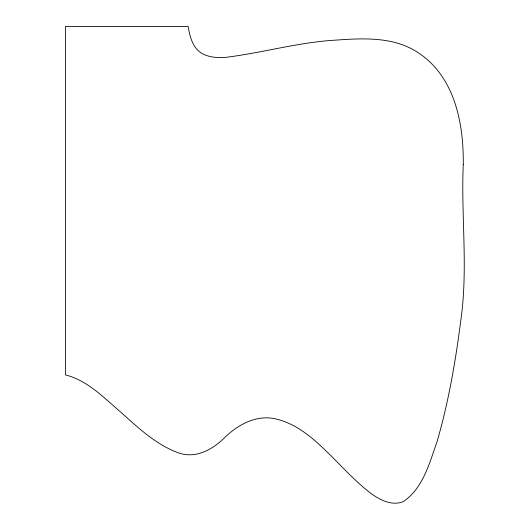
<?xml version="1.0" encoding="UTF-8"?>
<svg xmlns="http://www.w3.org/2000/svg" width="530" height="530" viewBox="0 0 530 530"><rect width="100%" height="100%" fill="white"/><g stroke="black" fill="none" stroke-linecap="round" stroke-linejoin="round"><path stroke-width="0.79" d="M463.26 164.326C460.967 216.83 468.348 269.492 460.623 321.763C455.396 362.195 448.44 402.515 437.045 441.709C429.386 463.174 423.139 488.335 403.085 501.751C391.809 505.998 380.58 500.227 371.437 493.827C358.737 484.082 347.554 472.601 336.365 461.206C319 443.829 300.589 424.702 275.772 418.932C257.037 414.52 238.99 424.099 225.694 436.601C212.696 449.824 194.437 460.192 175.615 451.745C154.078 443.126 137.104 426.69 120.032 411.525C103.502 397.341 87.324 380.381 65.501 374.929L65.501 26.5L188.21 26.5C189.263 33.589 191.005 40.784 194.974 46.852C201.354 56.597 214.266 58.134 224.965 57.452C262.27 52.954 298.675 42.148 336.351 40.081C364.19 38.087 394.883 36.643 418.985 53.232C454.899 77.314 463.77 123.881 463.26 164.326"/></g></svg>
